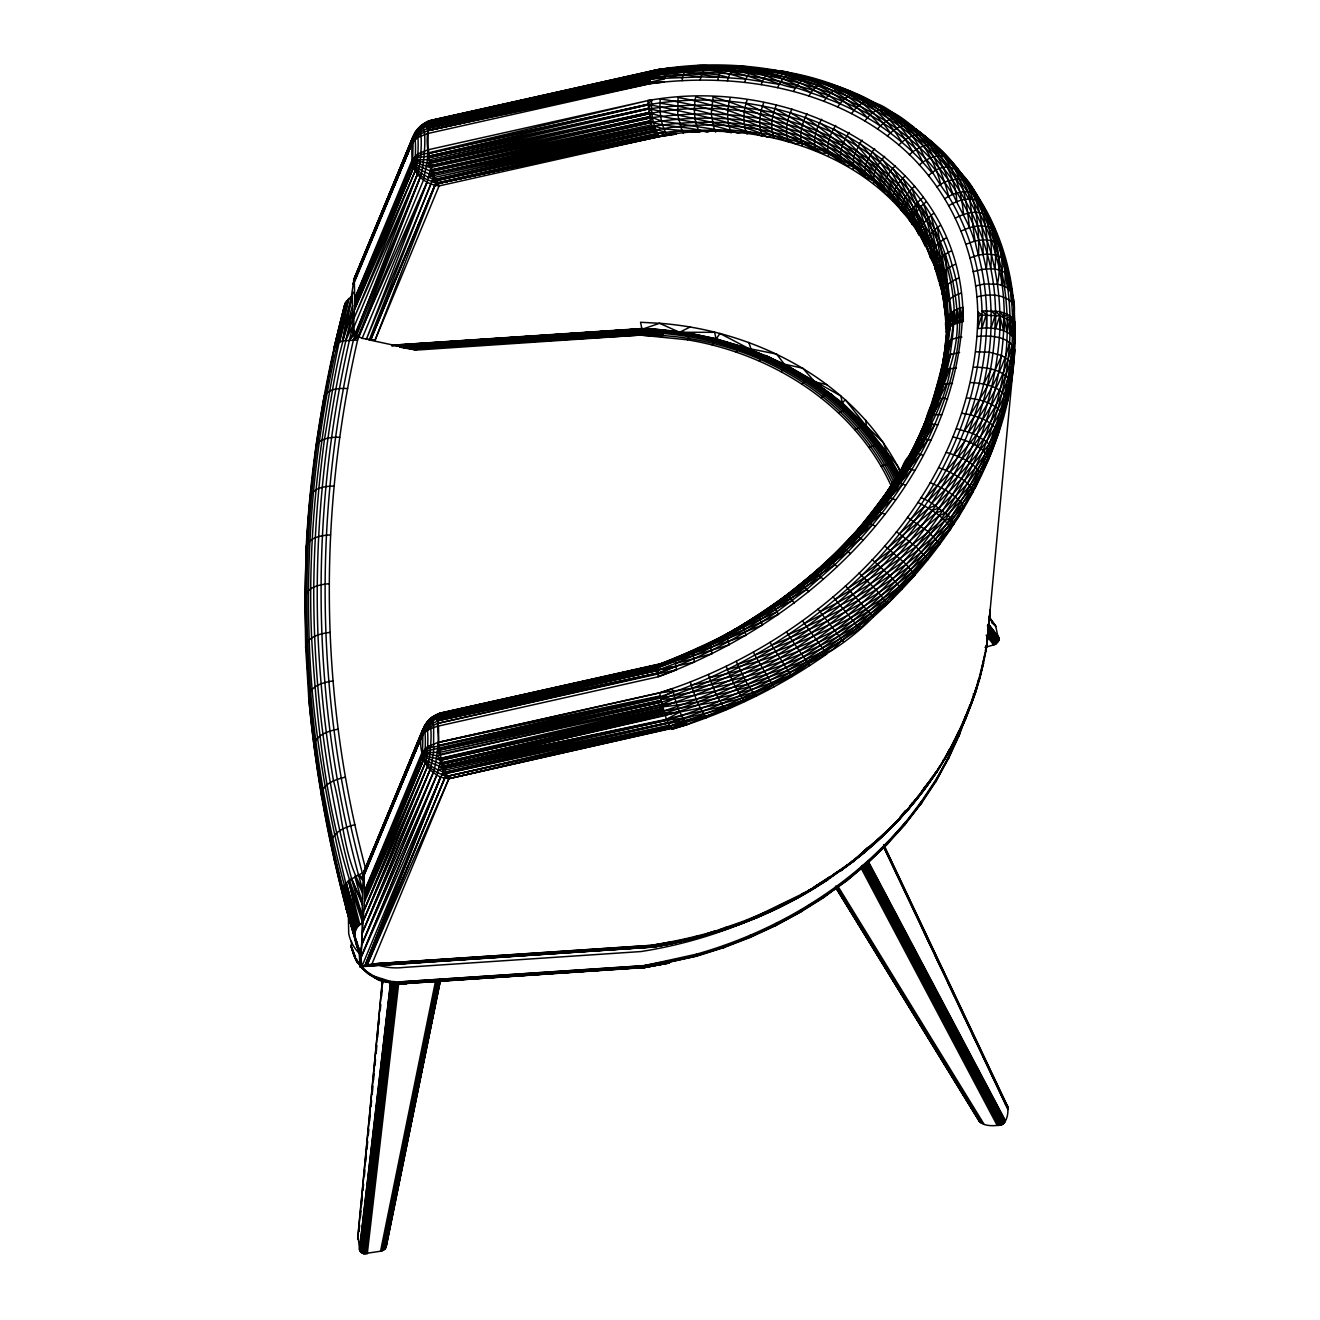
<?xml version="1.0" encoding="UTF-8"?>
<svg xmlns="http://www.w3.org/2000/svg" width="1320" height="1320" viewBox="0 0 1320 1320"><rect width="100%" height="100%" fill="white"/><g stroke="black" fill="none" stroke-linecap="round" stroke-linejoin="round"><path stroke-width="1.5" d="M942.942 760.353L944.757 759.396L956.241 738.26C926.805 795.003 882.733 844.272 828.267 877.981L828.069 879.483C775.632 915.354 714.005 935.038 651.75 945.268L371.976 963.98L360.212 966.784L364.386 902.137L364.204 871.976L421.657 736.494L424.776 732.286L430.221 728.772L437.448 726.28L658.119 676.797C812.443 620.4 959.541 480.546 962.791 307.312C954.607 152.097 785.961 75.224 647.79 100.617L650.48 122.083L656.898 137.082L439.082 185.922L375.111 340.048L362.142 338.382L353.265 333.795L352.308 296.274L348.76 298.65C322.757 409.794 306.521 523.776 311.635 638.154C317.361 732.418 327.805 828.63 362.67 917.053C329.752 810.414 313.318 698.824 313.764 587.218C314.292 537.702 317.905 488.252 324.489 439.18C331.947 396.412 336.303 352.473 352.77 311.949C325.891 417.252 314.012 526.366 317.971 634.986C320.116 683.909 325.298 732.649 333.514 780.912C343.2 816.552 343.068 856.795 362.406 888.921C311.471 710.82 308.171 520.096 349.536 339.735L353.265 333.795L354.799 301.405L354.255 278.751L412.12 140.151C414.348 130.482 422.367 122.314 432.085 120.021L656.073 69.993C815.678 41.861 1002.755 132.38 1014.123 308.88L1010.559 283.602L1012.786 297.066M846.879 878.608L846.995 879.615C802.246 914.397 750.568 939.774 696.135 955.317L696.679 956.175L696.415 954.178C776.803 931.425 851.466 886.281 905.454 822.096L904.909 824.604L887.024 844.503L866.943 863.61L887.419 843.909L887.469 842.077M365.921 869.847C319.522 697.422 317.757 513.876 357.604 339.999L423.505 179.982L427.531 159.605L429.066 157.493L648.07 108.982C724.119 98.274 806.52 109.065 870.127 154.638C896.577 175.032 924.33 199.369 930.138 234.085C938.899 266.227 944.839 299.343 946.44 332.64C947.397 270.616 915.37 209.154 864.237 173.877C833.745 152.411 797.94 139.293 761.277 133.287C724.515 120.021 685.542 112.018 647.79 104.346L428.604 152.823L647.79 100.617L427.894 149.82L417.681 153.945L412.12 160.017C416.344 174.487 436.573 170.544 439.082 185.922C428.142 184.75 417.565 177.771 413.539 167.31C410.784 163.977 411.988 132.017 413.094 141.587L412.648 163.317L354.816 298.089L412.12 160.017L415.222 156.998L424.099 153.615L428.637 153.466L647.79 104.841C768.603 82.747 918.39 137.445 952.248 265.782C970.662 324.109 952.908 386.084 927.976 439.577C910.503 475.53 887.486 508.645 860.739 538.312C832.326 561.577 802.89 583.522 773.223 605.121L778.569 614.378L743.622 629.97L660.957 663.63L441.919 712.767C424.231 716.562 417.615 736.725 421.938 752.746C423.126 767.497 451.127 761.838 440.863 776.754L361.878 966.52L360.904 957.726L436.953 774.988L439.923 763.702L663.415 711.067C828.779 657.871 984.06 518.974 999.355 337.837C1003.959 272.217 982.723 204.352 937.332 156.073C889.663 106.029 822.063 75.735 753.852 68.442M933.718 213.378L930.847 215.44C942.018 252.565 945.417 291.423 946.918 330C941.556 318.318 952.644 309.424 962.791 307.312L963.32 319.704C956.653 321.189 947.925 324.109 946.489 331.765L948.239 327.475L948.304 315.678L944.625 271.161L937.398 227.386L940.318 225.472M949.08 160.38C1017.852 231.495 1030.392 342.672 998.332 433.669C974.275 504.851 928.669 567.402 872.999 617.265C817.179 673.992 737.896 693.874 661.699 704.583L439.246 752.449L661.155 702.223C810.48 657.079 945.566 538.906 983.714 384.054C990.33 354.915 992.706 324.819 990.115 295.036C988.812 281.341 986.353 267.778 982.954 254.463C983.433 240.454 982.558 226.397 979.539 212.685C967.477 162.756 920.782 130.267 878.872 105.732M360.212 966.784L359.849 948.057M821.65 119.245C816.123 128.452 812.608 139.904 815.71 150.529L801.421 142.89L795.168 143.682C753.621 120.648 707.338 105.732 660.28 99C659.224 111.21 660.611 124.311 667.062 134.953C784.987 114.692 929.775 177.325 944.476 308.088C945.714 299.904 954.162 295.531 961.24 293.057M651.75 945.268L652.311 947.249C719.582 935.913 787.875 910.932 841.285 869.038C879.334 843.15 911.757 809.506 937.266 771.276L956.026 739.216L965.448 719.235L975.991 690.805C949.179 773.883 887.452 844.998 812.955 887.931M772.86 909.397L776.473 907.747C737.632 927.597 695.244 940.83 651.981 946.374L371.943 963.996L448.899 778.652L442.81 766.557L438.454 746.212L430.485 747.285L423.175 751.195L421.938 752.746L423.373 760.106L429.99 769.939L363.429 920.634L427.234 766.904L363.99 910.585L425.04 763.636C429.363 754.792 428.703 705.771 422.911 734.332L422.466 756.046L364.633 890.818L421.938 752.746L427.498 746.691L437.712 742.549L659.818 692.753C822.97 640.926 975.628 495.808 977.79 315.81C977.592 246.064 943.899 177.226 887.353 135.96C819.984 85.734 731.478 72.93 649.737 83.638L428.241 130.548L420.321 133.996L413.061 141.042L354.387 279.229L413.325 136.092M363.99 910.585L425.007 763.587L364.386 902.137L423.373 760.106L421.938 752.746L423.142 751.822L660.214 696.613C826.138 642.906 982.74 495.066 982.03 310.876L999.751 311.553L1007.127 314.127L1012.39 317.889L1014.931 322.41L1015.096 342.936C1015.014 335.033 1006.22 331.353 999.751 329.472L999.851 315.925L995.511 310.794C994.191 234.663 953.799 160.776 889.73 119.41C820.627 72.765 734.019 64.449 652.954 71.346L428.555 121.11L420.733 125.812L413.044 136.669L354.057 278.8L351.17 297.957L353.463 292.231M359.815 952.149L359.964 965.778M999.751 329.472L995.511 328.548L995.511 310.794C996.188 500.395 834.256 653.944 662.095 706.365L439.56 754.38L437.349 752.334L421.938 752.746C423.769 762.729 433.587 768.685 442.546 771.573L444.213 770.203L443.305 768.273L439.263 767.068L664.933 715.555C809.424 674.933 939.18 566.445 990.099 423.192C1027.686 322.641 1003.728 195.525 915.865 129.195L917.218 131.521M1013.941 360.096L1014.931 322.41C1012.555 517.126 846.829 672.045 669.834 726.033L447.282 776.325L444.956 778.008L366.861 965.564L448.899 778.652L670.741 727.369L447.282 776.325C436.87 773.322 425.601 767.332 422.466 756.046M366.861 965.564L444.741 777.942L365.97 965.844L440.863 776.754L360.904 957.726L436.788 774.889L361.878 944.493L433.207 772.629L362.719 932.019L429.99 769.939C433.62 772.299 444.939 783.106 446.193 774.361L441.721 774.411L668.201 723.112C787.248 686.433 895.702 609.361 960.597 501.963C1005.609 427.465 1027.653 333.663 1001.303 249.035M359.898 964.821C364.072 933.9 360.64 902.319 363.874 871.53L425.238 724.746M909.48 220.638C909.266 211.051 916.096 202.966 923.307 197.422M917.862 502.392C930.171 508.893 943.717 516.268 950.862 528.66L926.871 558.426L900.735 587.994L871.909 615.747L842.308 640.15L832.507 649.786L787.495 670.543L747.549 684.404L694.452 695.293L674.504 698.544L660.643 699.336C807.906 652.872 941.721 536.861 979.275 383.212C985.644 354.42 988.399 324.671 985.595 295.251C984.307 281.721 981.882 268.323 978.532 255.156C979.093 240.85 978.466 226.479 975.826 212.371C968.715 165.313 926.046 133.832 887.766 111.094M863.099 540.012L860.739 538.312L848.133 551.694L758.027 615.318L762.531 625.152L659.753 664.24L441.919 712.767C434.065 721.462 439.873 735.718 438.454 746.212L660.214 696.613L659.818 692.851L672.21 688.644L678.101 708.956L686.73 724.696C736.577 708.18 783.898 684.206 826.815 653.977L802.444 620.779M462.165 708.856L454.162 710.655L662.227 663.762L658.911 665.494L657.888 673.035L438.273 720.637L429.973 724.944L422.845 733.309L364.37 874.566M359.832 963.567L360.063 952.99L356.697 941.193M421.938 752.746L429.643 757.135L440.616 759.182L662.755 708.691L440.451 758.554L437.002 755.783L421.938 752.746L426.558 757.878L439.923 763.702L442.81 766.557L664.174 713.311C834.223 662.277 992.904 516.021 1003.662 330.726C1013.562 190.476 888.574 72.6 752.548 68.739M1014.948 340.626C1010.13 325.182 1021.73 295.185 1004.784 286.407C1007.87 249.166 990.297 213.444 968.467 184.453M935.055 772.893L937.266 771.276L909.282 808.368L882.865 836.038C858.561 859.518 830.709 878.807 800.893 894.58L800.794 896.082L779.641 906.576L742.665 921.541L742.632 923.307L696.448 937.827L652.427 947.149C682.275 942.001 711.975 934.989 740.058 923.406L719.301 930.633L718.872 929.775M902.616 468.946L909.133 457.314C928.554 414.1 957.314 372.273 957.346 322.921L959.855 320.546L959.706 308.302L957.495 321.354C956.323 280.599 944.163 239.976 920.931 206.299L926.326 201.729M1002.441 252.153L1010.229 281.771C1010.427 273.801 1001.616 269.973 994.884 269.132C998.993 234.3 984.258 200.656 961.736 174.867M1013.034 304.062L1011.4 301.867L1011.681 292.182L1009.091 276.787M359.766 962.066L359.997 951.769M763.785 102.448C759.643 113.025 757.928 125.416 762.399 136.174C725.159 123.552 685.856 117.398 648.037 108.405L428.934 156.156L417.615 157.525L412.12 160.017C413.44 171.567 424.809 181.863 436.376 181.632L370.656 340.048L434.923 185.196L369.27 339.933L432.729 178.827L434.379 177.474C429.033 160.033 422.499 136.092 432.085 120.021L434.89 120.367M364.353 874.12L421.657 736.494C422.664 725.439 432.201 717.964 440.731 713.576L659.521 664.587L746.097 635.316L742.483 624.921L834.949 564.663L848.133 551.694L850.393 553.542M412.252 139.838L413.028 136.719L353.562 280.516L414.579 133.518C424.99 113.817 420.948 167.557 417.483 174.24L353.479 339.702C313.351 514.734 315.364 699.501 362.323 873.015L348.596 880.605L362.686 922.96C350.608 928.043 354.7 944.476 360.063 952.99L360.145 966.751L652.179 947.001L694.138 937.893L686.301 939.675M364.337 873.708L421.657 736.494C423.406 727.204 430.468 719.351 439.296 716.149L658.251 667.59C807.609 613.156 950.499 478.467 954.211 310.81C946.902 161.337 780.912 87.103 648.681 113.735L429.742 161.634L427.531 159.605C427.234 155.149 430.897 114.279 422.614 126.027M361.878 944.493L433.323 772.728C437.299 762.118 446.374 691.004 424.413 726.198L363.379 873.262L422.845 729.448L421.657 736.494L364.32 873.345M354.453 279.675L411.84 143.748L417.417 137.692L427.63 133.551L649.72 83.737C650.199 79.101 650.133 72.831 654.637 70.174C694.237 64.68 734.646 64.548 774.163 70.719C827.623 79.183 879.862 99.99 921.525 135.036C939.394 151.618 959.211 168.613 968.105 191.895C973.153 212.784 972.031 234.729 978.532 255.156C988.416 252.928 1005.741 253.721 1006.78 266.788M431.029 184.024L366.284 339.487L427.119 182.243L430.106 170.956L650.628 122.611C736.032 108.9 832.672 125.648 894.927 189.733C920.584 216.282 938.289 250.173 945.928 286.259C957.38 326.37 943.437 366.481 931.887 404.728L944.064 358.397L948.304 315.678L950.383 325.231L954.723 323.911L956.356 321.766L956.818 309.474L954.888 322.476L947.611 329.323C942.529 389.251 919.71 446.325 885.637 495.544M873.757 183.513C872.355 173.332 877.899 163.564 884.598 156.338M833.035 596.805L859.716 628.716L790.779 674.949L743.457 699.93L724.284 708.394L667.986 722.683L444.213 770.203L666.847 720.258C826.204 671.402 973.269 544.615 1005.741 375.754C1015.756 317.74 1009.024 254.941 980.925 202.95C970.365 181.615 953.189 152.642 928.537 175.642M939.989 765.583C921.541 798.534 894.085 825.198 865.97 849.915L865.639 851.433L853.083 861.531L851.482 861.333M919.083 235.141L922.036 225.126L930.847 215.44M973.153 271.722L981.832 269.412L990.693 268.785C992.706 246.493 990.627 223.377 980.925 202.95C971.454 195.624 958.056 200.046 948.849 205.656M791.983 109.015C787.132 118.981 784.558 130.977 788.386 141.685L772.976 135.448L767.002 137.016L761.277 133.287L730.158 129.888L681.895 130.499L659.159 136.042C652.542 125.4 650.909 112.299 651.684 99.99L647.79 100.501M988.564 624.393L988.218 630.135L1014.717 351.4C1011.318 336.105 990.115 335.132 977.328 336.484M945.417 757.696L944.757 759.396L964.062 720.736C978.153 691.152 986.337 658.135 989.043 625.284M989.389 619.525L989.967 609.906M990.132 610.764L986.271 649.11L975.744 691.812L983.532 663.069L983.268 664.092M774.609 924.974L775.665 925.617L800.679 912.07L800.811 909.909M1004.784 286.407L1001.335 285.12C1004.371 261.376 999.851 237.221 988.02 216.546C978.566 209.038 964.97 212.899 955.366 218.179M986.304 268.884C989.109 244.018 986.486 218.476 976.47 195.41C967.015 188.182 953.749 192.935 944.774 198.709M306.884 541.53L306.306 549.483L306.19 547.272C310.48 465.581 323.647 384.483 344.586 305.415L348.76 298.65C318.285 409.563 305.118 525.129 309.226 640.052C312.081 737.715 332.541 833.497 356.895 927.762C292.76 726.148 291.835 507.111 345.262 302.989L333.894 351.021M307.164 537.537L308.171 523.611M308.467 519.635L309.474 505.709M334.026 486.057C325.627 486.222 314.952 487.327 310.349 495.412C295.894 642.213 313.302 790.911 355.03 932.118L342.754 890.224L330.957 842.292C333.366 831.649 345.345 827.112 354.816 824.719M665.759 330.99L665.115 330L641.173 328.548L639.936 335.099L416.311 350.064L399.894 347.176M978.103 1117.561C979.423 1127.23 994.488 1126.241 1001.913 1124.689C1007.457 1121.092 1008.447 1112.645 1007.737 1106.572L883.707 844.767M412.12 140.151L411.84 143.748L354.536 281.82M986.518 310.447L986.535 327.805L995.511 328.548L999.817 315.909L1010.41 320.512L1014.106 324.489L1015.195 329.224M696.086 937.398L717.37 931.194L696.3 937.926L652.146 946.935L368.362 965.101L651.964 946.324C682.72 941.407 713.361 934.874 742.335 923.191L757.482 917.351L757.63 915.585L800.893 894.58M916.311 443.124C934.279 400.9 952.198 357.291 954.211 310.81L952.413 325.05M866.316 849.601L883.278 834.504M386.43 1244.364L385.44 1248.324L381.695 1251.046L363.726 1253.736L359.584 1249.941L358.132 1236.411M986.535 327.805L977.691 328.597L978.813 315.596L977.691 311.685L981.948 315.084L999.817 315.909L1003.662 330.726L1003.662 312.675M351.78 302.28L352.308 296.274L342.54 340.89L337.293 343.315L334.323 346.813M835.329 599.395L884.02 570.058L915.932 546.645L944.856 520.641L950.598 517.852L975.464 487.162L992.013 448.239L1007.572 400.801L1014.552 349.14C1009.288 397.419 977.625 435.946 946.258 470.415L938.652 467.627M866.827 520.542L864.682 523.611L864.402 521.845L905.207 468.171L934.906 424.38L937.827 424.826M984.984 647.378L994.884 644.539L998.761 640.546L995.692 626.043L991.716 622.726M1001.335 285.12L997.441 284.212C1005.295 246.526 986.37 211.101 965.728 181.005C947.76 156.651 926.591 133.65 899.926 118.734M849.239 132.429C843.166 140.844 838.761 151.685 841.154 162.162L828.036 153.169L821.815 153.103C783.535 127.462 740.767 107.267 695.673 96.888C693.462 108.652 693.808 121.621 699.649 132.33L681.895 130.499L657.492 133.32L655.578 134.624L437.151 183.018L655 133.683L435.897 180.757L432.729 178.827L433.488 175.527L429.445 174.322L651.849 126.505C732.319 114.147 822.063 127.347 884.301 183.48C937.711 230.488 960.267 307.576 940.054 375.771L950.433 326.353L948.948 326.683C942.909 418.721 890.653 500.709 826.072 563.706M357.654 1238.44L382.47 979.836M357.72 1239.447L382.536 979.324M359.057 1231.378L359.65 1225.241M360.426 1217.073L361.02 1210.935M361.614 1204.797L362.389 1196.63M362.983 1190.491L363.561 1184.353M364.353 1176.186L364.93 1170.048M365.722 1161.864L366.316 1155.743M366.894 1149.604L367.686 1141.42M368.263 1135.299L368.858 1129.161M369.633 1120.977L370.227 1114.855M371.002 1106.671L371.596 1100.534M372.19 1094.412L372.966 1086.228M373.56 1080.09L374.137 1073.968M374.929 1065.784L375.524 1059.647M376.101 1053.525L376.893 1045.341M377.668 1037.157L378.262 1031.035M378.84 1024.897L379.434 1018.759M380.209 1010.592L380.803 1004.454M381.596 996.27L382.173 990.149M382.767 984.01L383.163 979.918M892.947 200.953C892.155 191.054 898.392 182.094 905.388 175.708M946.803 330.957L945.087 347.045C946.605 339.702 955.548 337.903 961.868 337.062M776.903 611.803C740.124 637.428 699.864 657.805 657.888 673.447L658.119 676.714L676.467 669.801L675.23 661.056L676.747 657.541L776.903 611.803L806.817 589.314L834.949 564.663L837.111 566.659M359.469 1249.462L390.423 983.235M359.584 1249.941L390.522 983.714M359.964 1250.881L390.935 982.146M360.212 1251.327L391.397 983.053M360.525 1251.739L391.71 983.466M360.871 1252.135L392.304 981.816M361.267 1252.482L392.683 982.162M361.697 1252.812L393.112 982.493M362.159 1253.109L393.575 982.789M362.653 1253.356L394.07 983.037M363.182 1253.571L394.597 983.251M363.726 1253.736L395.142 983.416M364.864 1253.967L396.297 983.631M366.052 1254L397.485 983.68M367.257 1253.868L398.673 983.548M909.133 457.314C928.488 420.387 940.434 380.209 950.994 339.983M935.121 269.445C935.897 260.65 943.8 254.661 951.109 250.948M909.678 807.691L937.447 770.352M986.189 645.397L985.413 651.123L986.271 649.11M986.7 641.586L987.459 635.861M822.327 896.973L823.779 897.385L846.995 879.615M986.007 650.149L988.828 629.129M926.624 419.298L941.094 372.916L947.991 368.957L956.455 367.966M955.284 264.313C948.024 267.613 939.922 273.091 938.982 281.704C930.253 252.797 926.178 220.044 905.404 196.779C884.714 172.227 858.214 152.938 829.158 139.475C773.289 113.784 709.78 109.362 649.489 117.992L430.633 165.808L423.093 165.462L412.12 160.017L427.531 159.605M949.03 341.154C927.168 494.092 799.606 612.991 659.521 664.587L438.372 713.839L433.174 717.238L437.596 714.4L444.708 713.097M723.03 946.836L723.855 947.595L723.69 945.566M651.964 946.324C695.92 939.246 739.249 927.151 779.279 907.434L779.559 905.668M924.314 788.848L922.07 791.257L925.27 786.274M948.304 315.678L948.816 327.789L942.958 361.383M347.589 388.542C339.487 388.179 328.828 388.393 324.142 396.198L316.14 445.747L309.903 499.736L310.349 495.412M316.074 447.777L315.711 450.037C315.43 438.454 331.023 436.904 339.735 437.25M316.387 445.813L328.036 379.434M683.446 133.27L681.895 130.499L663.943 128.931L654.588 126.258L652.624 128.502L433.653 175.576L651.898 126.637L432.977 173.827L430.106 170.956L430.798 166.452L426.739 166.452L430.683 167.359L431.722 169.9L650.48 122.083C668.844 127.38 688.858 126.307 707.223 132.248L714.268 129.327L731.478 132.726C726.297 121.985 726.99 109.246 730.207 98.026M439.923 763.702L440.616 759.182L663.086 709.88L440.88 760.171L663.415 711.067C713.13 702.223 767.695 696.498 808.385 664.026L809.688 665.593M945.433 345.444L943.288 359.849L948.766 354.816L959.574 352.506M942.067 294.36C943.173 285.962 951.456 280.995 958.633 278.108M826.303 895.009L846.566 880.902L867.537 863.313L867.916 860.953M428.456 149.688L428.934 156.156L647.79 104.841M859.072 573.045L876.101 589.826L887.7 603.619L871.909 615.747L861.877 626.868L858.561 627.198C799.524 666.583 729.415 684.404 659.818 692.851L438.273 742.417L438.752 748.902L660.841 700.491L438.9 750.222L437.349 752.334M861.679 575.421L909.447 541.167L939.081 515.608L945.582 513.034L969.755 485.859L990.033 455.895L998.332 433.669L1003.134 415.255L1010.658 382.206L1013.067 365.673L1010.493 361.284L1001.781 355.558L989.241 352.143L975.958 351.829M960.333 320.413L962.791 307.312M868.972 517.49L873.411 510.626C904.778 466.653 941.028 423.241 950.565 368.412M936.358 390.209L941.094 372.916M985.034 653.103L979.852 677.985L974.886 691.482M357.604 339.999L342.54 340.89L351.367 296.818L339.669 341.962M439.147 979.918L383.823 1249.941L438.306 980.413L382.816 1250.568L437.761 980.661M439.939 979.242L384.714 1249.182L439.213 979.869M380.523 1251.36L435.534 981.172M381.695 1251.046L436.672 980.991M383.823 1249.941L438.752 980.182M384.714 1249.182L439.593 979.572M386.496 1245.37L439.989 981.354M440.204 980.413L385.44 1248.324L440.154 980.48M385.984 1247.383L440.748 979.126M427.63 133.551L428.241 130.548L649.968 80.767L427.515 130.746M437.448 726.28L438.058 723.278L676.467 669.801M948.766 354.816C920.04 502.425 795.762 615.466 658.762 665.957L439.725 715.011L658.251 667.59M328.433 377.536L333.118 354.799M682.209 80.701C683.083 57.832 711.529 67.666 726.182 66.891C775.154 68.59 824.208 79.316 868.082 101.541C889.928 110.979 907.995 126.835 919.71 147.593C927.861 164.885 937.068 181.12 948.585 196.416C969.639 230.736 980.76 270.715 982.03 310.876L986.205 314.704L982.03 328.003M1013.628 346.879C1008.183 378.823 991.782 407.566 973.054 433.537L956.522 428.654M337.293 343.315L346.599 300.844L335.511 344.949M355.063 934.345L342.87 892.518L344.454 885.39L348.596 880.605L362.67 917.317M965.448 719.235L980.1 676.962M921.129 803.698L936.078 781.192L948.849 756.624L936.21 779.245L919.397 804.441L921.607 803.022L921.723 801.108L903.293 825.214L892.336 837.375M1013.067 365.673C1003.48 420.832 961.092 460.251 924.495 499.141L921.03 497.558M747.136 99.808C743.44 110.731 742.236 123.305 747.054 134.062M971.157 704.599L969.524 707.173L974.308 693.445L973.153 694.056M936.21 779.245L935.566 781.918L933.735 782.809M308.649 695.937C314.985 767.514 328.168 838.381 346.054 907.945L359.387 952.314L345.675 906.889L358.661 951.274C333.284 868.956 316.519 783.964 308.764 698.181C308.55 686.301 323.416 682.308 332.904 680.938M932.101 173.069C910.916 146.932 883.922 125.779 854.04 110.418C825.973 95.782 794.887 89.017 766.227 75.85C735.537 65.257 702.801 65.142 670.84 68.211C666.715 70.026 665.56 75.009 664.57 78.985L428.241 130.548M975.183 692.703L978.4 679.684M333.778 348.859L345.13 303.286M329.125 583.72C320.1 584.496 307.445 586.756 304.804 596.953L305.728 648.763C305.514 636.949 320.562 633.435 329.934 632.428M959.557 733.359L947.331 759.99L959.557 733.359L967.593 711.414M324.142 396.198L323.713 400.438M1011.995 344.685C1004.949 376.777 987.871 405.487 968.897 431.887M700.111 80.141C701.53 74.86 703.345 68.112 709.071 66.082M969.87 705.078L957.957 736.873L961.29 727.782M342.54 340.89L352.605 305.58M364.138 871.662L423.142 728.821M814.259 888.31L814.77 886.528L828.267 877.981M723.69 947.661L750.337 937.349L750.271 935.286M874.665 148.648L872.272 151.552C891.429 176.484 907.533 203.66 919.198 232.765L918.687 234.531C903.886 201.415 884.284 170.231 859.947 143.187L862.224 140.151M973.747 367.191C986.816 367.191 1003.909 369.501 1010.658 382.206C999.223 430.996 961.57 466.257 928.125 501.039L924.495 499.141M1009.668 342.639C1001.236 374.798 983.714 403.59 964.672 430.485M970.942 704.599L974.308 693.445M652.427 947.149L672.755 943.569L652.427 947.149L360.063 966.438L359.568 950.037M977.691 328.597L981.948 315.084L978.813 315.596M717.816 80.388C719.911 60.06 742.896 67.337 756.343 68.343C797.148 73.177 839.157 86.41 867.504 117.826C881.562 99.181 901.131 117.496 914.05 127.347M776.408 105.039C771.952 115.351 769.84 127.578 774.031 138.319M991.072 327.987L995.28 315.084L991.056 310.414M352.935 318.615L345.856 340.147L353.067 325.05L349.536 339.735L354.667 334.653L420.173 177.21M687.555 339.817C772.81 353.958 854.881 405.784 891.28 486.123L893.277 485.446C849.502 390.076 742.747 333.168 639.936 335.033L687.555 339.817L690.409 333.811L692.175 334.488L688.099 333.943M953.634 741.081L955.515 740.009L965.926 715.159L962.61 724.152M691.416 333.498L664.736 330.016L662.277 336.468L639.936 335.099L409.992 348.859L640.052 333.382L403.656 347.671L640.183 331.881L400.075 346.797L640.348 330.611L396.478 345.939L640.53 329.637L391.726 345.592L641.404 328.828L665.115 330L640.909 328.647C683.512 330.528 725.901 339.141 765.204 355.921M951.06 353.941C935.995 398.788 918.439 443.091 893.673 483.549M727.435 80.866C730.851 66.627 740.124 63.64 754.446 68.854C790.597 74.134 827.458 83.572 854.04 110.418C868.758 90.106 890.951 112.035 905.207 121.539M964.903 720.06L968.864 709.005M970.678 382.552C983.829 383.245 1000.445 386.199 1007.341 398.739C994.62 440.995 961.868 472.461 931.821 503.184L928.125 501.039M415.189 170.841L354.568 309.391L413.556 167.359C416.873 159.786 415.784 119.476 411.84 143.748L354.519 280.978M420.255 177.292L356.483 335.758L353.479 339.702L358.298 336.732L420.255 177.292C423.786 169.884 429.99 110.649 416.757 130.564M958.815 736.197L967.659 712.47M922.779 428.769C927.91 416.592 929.181 394.07 947.644 399.052M947.991 368.957L935.335 400.257L916.393 441.903M744.562 82.335C746.74 76.709 749.842 69.811 756.343 68.343C786.687 72.55 816.156 84.315 839.998 103.703C844.321 98.505 850.889 92.895 858.165 94.793C887.683 107.729 909.266 133.535 922.762 162.212L919.314 164.901M364.798 966.025L440.665 776.671L364.798 966.025L652.179 947.001M749.232 936.705L750.09 937.447L775.995 925.485L776.028 923.373M964.062 720.736L968.847 708.856M415.849 749.793L418.143 744.117M355.987 276.804L352.902 284.361L413.028 140.58L420.156 132.198L428.456 127.908L650.347 77.996L428.571 126.885L426.97 126.225L423.258 128.238L417.054 133.567L412.962 140.167L354.502 280.599M357.522 273.042L365.244 254.183M366.778 250.421L374.5 231.544M376.018 227.799L415.421 132.017M362.323 873.015L363.792 878.443L358.397 874.533L362.307 879.978L363.792 878.443L362.719 877.091L366.564 867.669M369.649 860.128L371.2 856.35M373.51 850.691L424.413 726.198C434.808 706.678 430.765 760.303 427.3 766.986L363.429 920.634M412.022 141.966L413.605 138.171M354.816 298.551L412.5 163.68L354.783 302.759L413.539 167.31L412.648 163.317M354.568 309.391L413.539 167.31L354.75 304.243M417.483 174.24L353.611 327.888L354.832 334.752M362.142 338.382L427.119 182.243M362.719 877.091L366.663 867.603M369.814 860.013L374.534 848.611M376.117 844.816L378.477 839.124M380.061 835.329L382.421 829.62M384.004 825.825L386.364 820.132M395.818 797.346L398.195 791.654M399.762 787.858L402.138 782.166M415.536 749.892L419.479 740.388M421.047 736.593L423.423 730.9M362.719 932.019L430.716 768.289L433.587 752.202L433.653 727.386L432.251 718.624L431.161 718.113L429.264 720.803M807.064 113.751C801.867 123.337 798.814 135.085 802.279 145.761M839.107 870.606L840.609 870.853L853.578 861.184L853.858 859.683L865.97 849.915M354.486 280.269L411.84 143.748C413.589 134.458 420.651 126.621 429.478 123.404L651.75 73.276C709.88 64.185 776.16 61.66 826.171 98.026C830.164 92.812 836.319 87.037 843.447 88.721C873.659 100.155 897.501 123.767 912.681 151.915L909.381 154.704M354.799 301.405L412.5 163.68L354.816 299.062M364.303 872.999L422.879 733.788L430.138 726.726L438.058 723.278M364.617 894.135L422.317 756.409L364.633 891.297M354.469 279.955L411.84 143.748C413.193 133.072 420.865 123.321 431.392 120.499L656.073 69.993L691.597 66.578M354.816 300.762L412.5 163.68L354.816 299.59M364.287 872.685L422.779 732.913L426.871 726.313L433.076 720.984L438.949 717.04L658.218 667.92L435.847 716.281L439.741 714.499L438.372 713.839L442.563 712.684L438.372 713.839M364.27 872.421L421.657 736.494C422.879 725.802 430.765 716.083 441.21 713.245L662.227 663.762M364.633 893.508L422.317 756.409L364.6 895.488L423.357 760.056C426.739 752.499 425.584 712.206 421.657 736.494L422.07 732.567M354.816 300.168L412.5 163.68M364.633 892.897L422.317 756.409L364.633 891.792M1001.781 355.558L988.053 385.225L970.398 414.744L962.082 413.292M354.7 305.844L413.539 167.31M364.518 898.573L423.357 760.056L364.567 896.973M966.801 397.93C979.968 399.3 996.072 402.897 1003.134 415.255L989.257 444.064L961.455 478.846L935.517 505.51L928.521 508.167L899.399 533.824L896.297 531.844M958.452 731.824L954.707 740.635L936.804 772.018M417.417 174.174L354.173 317.839L415.222 170.907C419.248 161.304 419.974 110.715 411.84 143.748C413.16 133.815 420.635 125.235 429.924 121.77L429.281 121.143M712.272 345.064L715.226 339.834L717.601 339.289L702.091 336.6M426.97 182.16L358.347 336.765L353.479 339.702M761.293 84.596C765.567 68.574 780.302 68.541 793.567 74.448M934.906 424.38L932.201 424.149C881.232 540.326 775.978 627.429 657.938 670.065L438.685 718.245L657.938 670.428L438.388 719.631L436.788 718.971L438.273 720.637L657.888 673.398L437.332 723.476M956.026 739.216L965.596 718.393M948.156 759.38L959.624 734.415M947.083 317.476C939.493 172.788 780.962 104.362 653.4 130.449L435.319 179.487L654.043 131.786L667.062 134.953L656.832 136.636L659.159 136.042L655.578 134.624L437.464 183.595L435.138 185.262L375.111 340.048L368.841 339.85L416.311 350.064M952.479 383.476L946.654 383.625L931.689 414.612L901.23 470.217C905.239 458.353 910.701 449.526 923.125 455.367M955.515 740.009L965.662 718.261M953.189 436.953C966.306 440.418 983.169 445.368 988.795 458.947L957.941 517.654L921.476 551.941L906.163 564.267L873.262 586.839L856.003 597.168L804.375 623.552M970.398 414.744C980.628 417.813 992.64 421.757 998.019 431.755L990.957 446.209L975.793 467.263L952.38 494.785L939.114 507.969L932.168 510.543L887.469 548.097L884.516 545.985M777.612 87.631C780.582 81.394 785.614 73.112 793.617 74.069C827.426 80.8 858.28 99.511 880.374 125.912L877.519 128.964M983.714 384.054L991.303 369.088M944.856 758.257L949.245 749.678M835.708 125.466C829.9 134.277 825.924 145.431 828.679 155.991M941.903 398.887L910.503 454.459L884.317 496.32L929.775 424.149L932.201 424.149M922.928 427.515L925.897 424.842L929.775 424.149M926.805 417.995L931.689 414.612L941.968 414.678M936.639 388.789L939.989 385.39L946.654 383.625M793.518 91.41C796.851 85.074 802.477 76.906 810.678 78.144C842.325 86.674 871.893 105.584 890.34 132.99L887.353 135.96M934.774 782.463L946.357 761.706M935.566 781.918L948.915 757.68M736.23 352.143L740.635 346.533L742.995 347.358M799.012 911.707L800.283 912.236L824.241 897.188L824.472 894.96M808.978 95.964C812.691 89.529 818.895 81.51 827.293 83.028C858.297 92.994 885.076 114.279 901.874 142.164L898.722 145.051M894.861 481.751L901.279 471.356M946.258 470.415C956.241 475.513 968.484 480.793 973.186 491.667C947.463 530.475 924.561 573.144 883.377 597.976C838.794 627.841 788.667 648.565 737.534 664.307L736.312 661.27M859.947 143.187L853.644 156.635L853.132 169.026M946.308 452.38C959.211 456.225 973.351 461.934 980.941 473.649C949.311 524.122 896.857 556.165 847.836 588.439L845.394 585.948M799.491 587.004L841.335 547.486L902.731 484.093L905.421 485.183M923.043 790.977L932.861 776.193M936.293 780.285L920.386 804.177L905.454 823.416M877.866 505.956L901.626 469.326L907.12 468.336L914.644 470.365M823.993 101.26L826.171 98.026M885.803 495.478L889.268 490.347M973.054 433.537L986.931 441.837L992.013 448.239L967.461 483.582L942.496 510.51L935.715 513.051L906.064 538.543L874.896 561.973L872.107 559.713M759.247 361.02L762.432 357.043L765.98 355.558L789.442 367.01L790.267 368.692M982.954 254.463C947.661 111.721 783.783 53.526 651.255 74.58L426.03 123.535L430.914 120.829L661.452 69.828M872.272 151.552L865.524 164.505L864.6 176.6C833.861 148.648 799.111 125.499 762.382 106.21M930.847 440.187L927.976 439.577L896.264 482.41L850.426 538.527M922.07 791.257L927.976 782.909M853.479 536.712L853.05 535.689L873.279 511.385L883.525 497.046L886.611 496.452L895.455 499.785M715.671 132.148L714.268 129.327L661.567 121.011L652.509 117.678L650.199 120.912L431.722 169.9M837.655 106.92L839.998 103.703M873.279 511.385L883.294 497.855L883.476 498.927M910.107 805.81L912.499 802.593M651.503 108.587L648.516 112.596L427.185 163.053L412.12 160.017C413.952 169.983 423.769 175.939 432.729 178.827M1012.39 317.889L1010.41 320.512L1012.39 336.154M864.336 522.571L873.972 510.18L884.73 514.173M918.406 796.042L899.068 819.753L883.195 835.395M920.304 454.591C884.961 498.613 849.849 543.642 806.817 580.503M921.805 802.147L905.536 823.119L887.584 843.101L866.151 863.659M921.607 803.022L904.909 824.604L903.293 825.214M954.129 454.806L965.399 440.484M865.936 522.01L872.272 514.024M899.811 817.525L905.454 810.43M851.532 113.586L854.04 110.418M930.22 482.674C942.695 487.905 955.697 494.67 963.55 506.038C924.792 551.265 873.23 584.941 820.066 611.787M651.453 104.165L648.037 108.405L429.066 157.493L427.762 156.189M910.107 806.074L916.096 798.666M895.356 165.726C888.476 172.54 882.585 181.912 883.674 191.961C856.713 161.106 825.627 133.567 790.317 112.612M887.469 548.097L906.163 564.267L914.76 575.272L900.735 587.994L889.366 601.937L886.66 602.101C834.537 640.761 772.612 664.917 709.335 677.589L708.411 674.487M781.159 371.629L784.806 367.867L788.783 366.58L810.991 379.78L825.247 391.116M905.388 811.833L898.441 820.182L909.793 806.784M911.889 469.441L876.232 510.279L828.564 560.159M864.814 120.928L867.504 117.826M651.684 99.99L647.79 104.346L428.637 153.466M900.108 817.525L906.444 810.463M905.355 823.96L885.505 844.981M920.931 206.299L914.958 214.153L912.252 224.548C895.669 191.697 873.411 161.337 847.077 135.581M841.731 549.466L841.203 548.443L845.147 544.187M848.133 551.694C846.615 551.017 841.88 545.754 841.203 548.443M881.48 836.566L890.62 827.673M914.71 186.268C907.599 192.242 901.048 200.772 901.543 210.523C878.476 177.655 852.093 146.668 819.703 122.628M858.462 530.129L853.05 535.689L864.88 521.449L875.176 526.069M801.817 383.873L807.147 379.682L810.991 379.78M907.418 517.308L927.845 531.349L938.883 542.965C893.822 591.805 832.425 620.812 771.738 645.199L770.17 642.279M892.832 498.531L841.995 547.586L798.963 586.278M816.535 573.837L815.826 572.781L841.335 547.486M859.27 855.376L867.735 847.391M1007.127 314.127L1004.025 317.163L1007.127 332.293M417.285 129.442L426.987 122.809M427.103 722.188L429.907 719.466M873.13 843.447L853.083 861.531M899.399 533.824L915.932 546.645L926.871 558.426C879.334 605.336 816.816 632.791 754.826 655.083L753.423 652.096M910.668 519.123L924.841 505.972M880.044 837.837L864.369 851.878L879.995 837.952M882.205 512.77L829.257 560.092L781.985 599.577M863.412 851.664L867.669 847.852M872.718 524.535L830.181 560.67L768.768 608.866M880.374 125.912C885.786 120.846 893.508 115.929 901.197 118.503C926.195 137.395 941.391 166.369 948.585 196.416M782.281 599.923L794.59 590.073M916.922 440.88L920.914 439.147L927.976 439.577M834.653 555.736L788.023 594.363L750.387 621.142M821.04 397.683L825.511 394.465L830.263 393.69L850.41 411.889M966.603 713.262L967.494 712.519M799.293 895.933L800.794 896.082M845.311 881.149L868.032 861.96M846.037 881.149L867.9 862.752M844.272 867.306L847.159 864.913M890.34 132.99C896.049 127.99 904.068 123.288 911.839 126.043C929.099 140.299 941.341 159.802 948.535 180.873C953.799 202.29 968.781 219.763 974.358 241.246C983.73 238.953 998.184 238.639 1002.177 249.48M800.464 896.362L829.224 877.107M799.293 586.756L802.312 584.364L801.801 583.555L808.731 591.607M874.896 561.973L890.043 575.883L900.735 587.994C850.542 628.106 789.739 655.198 727.337 669.356L726.214 666.286M840.609 870.853L852.39 861.58L827.656 879.797L799.969 896.297L811.338 888.987M937.398 227.386L928.356 236.511L925.172 246.18L919.198 232.765M839.19 870.49C784.658 911.047 718.74 936.16 651.75 945.384L371.976 963.98M827.062 879.78L837.589 871.745M760.815 614.889L763.999 612.48M901.874 142.164C907.929 137.28 916.294 132.874 924.149 135.844C941.325 153.384 955.746 176.665 956.785 201.646M827.656 879.797L800.943 895.488L779.79 905.553M846.895 880.374L824.521 896.709L799.722 912.12M838.712 412.945L845.014 409.53L849.47 410.108M841.285 869.929L853.578 861.184M909.282 808.368L907.714 809.044M826.27 879.466L829.471 877.255M834.289 873.922L837.49 871.711M912.681 151.915C919.083 147.163 927.745 143.055 935.715 146.239C953.155 164.917 961.603 189.486 963.501 214.483M769.197 609.295L774.18 605.896L773.223 605.121L734.827 630.465M800.893 894.845L804.078 892.683M937.018 186.912C947.1 178.332 968.534 174.124 972.774 190.822M391.545 983.251C386.364 981.123 377.025 982.047 374.236 976.272L390.109 981.304L391.099 983.251L392.057 982.938M755.7 696.382L754.314 694.716L721.182 703.791L664.736 715.044L442.81 766.557L666.418 719.317C701.927 708.741 742.12 707.784 772.744 685.179L774.114 686.796M722.271 637.147L758.027 615.318L759.231 616.093M872.999 617.265L871.909 615.747C818.119 653.136 755.023 673.53 691.168 685.063L690.409 681.945M816.288 885.819L821.271 882.651M823.218 579.348L821.172 577.203L727.27 634.078L689.518 653.119M922.762 162.212C929.495 157.624 938.454 153.846 946.489 157.245C963.385 177.012 966.9 202.801 969.358 227.684L961.059 231.066M809.011 905.388L812.344 903.293M854.683 429.561L861.416 426.574L866.118 427.416L881.529 446.837L893.607 465.96M946.11 237.996C938.784 242.121 931.095 248.622 930.518 257.614C917.235 223.393 904.678 188.628 882.139 159.126M800.992 894.927L804.424 892.93M807.84 890.934L811.255 888.938M751.13 919L757.482 917.351L798.204 897.22L779.279 907.434L778.272 906.939L781.638 904.976M806.817 589.314L711.166 642.543L677.82 657.707L659.885 664.125M444.956 778.008L448.899 778.652L671.451 728.426C694.815 716.991 721.891 714.978 743.457 699.93L744.843 701.596M842.308 640.15C787.529 675.196 723.129 686.416 660.429 698.131L438.752 748.902M778.849 907.351L797.593 896.874M437.002 755.783L661.699 704.583L674.504 698.544M800.943 895.488L814.621 888.014M775.203 925.435L797.973 913.06M800.893 911.625L776.16 925.072L749.71 937.233M725.686 710.111L724.284 708.394L686.73 724.696L671.863 729.333L666.418 719.317L679.486 712.239L664.174 713.311L442.052 764.247L663.976 712.75L441.54 762.646L440.501 760.089L436.557 759.198L662.244 706.909L675.576 702.042M794.194 603.025L792.396 600.583L694.716 650.397L677.82 657.707M778.272 906.939L792.28 899.596M868.841 447.364L877.47 444.79L881.529 446.837M666.418 719.317L660.429 698.131L672.804 691.779M765.369 912.368L758.389 915.899L767.464 911.856M690.046 327.046L679.536 332.293L659.604 323.284L640.546 322.278L641.965 329.323L659.604 323.284C757.416 330.611 856.697 382.701 901.131 473.038M742.797 922.466L757.63 915.585M786.505 631.834L788.255 634.689C849.733 608.256 910.14 574.942 954.278 523.529L948.304 515.51L931.821 503.184M742.335 923.191L756.657 916.789M664.884 663.415L675.972 658.531M664.042 662.986L676.747 657.541L663.976 663.102M757.73 916.509L779.542 907.17M881.067 466.273C885.06 464.459 892.551 462.214 894.679 467.61M792.115 676.533L790.779 674.949C750.271 693 706.15 701.976 662.244 706.909M965.91 244.282L974.358 241.246M706.315 717.799L704.913 716.051L683.892 720.72L670.048 726.346L685.327 722.898M741.906 922.713L747.433 920.486M757.696 917.103L742.78 923.076L719.895 930.451L715.259 930.781L696.3 937.926M728.491 926.986C725.356 925.551 718.476 934.89 719.73 929.495L742.665 921.541M428.703 177.375L433.488 175.527M438.52 770.121L443.305 768.273M723.409 947.413L750.453 936.952M439.89 714.78L658.911 665.511L675.444 659.241M433.438 119.873L427.779 121.671M954.723 323.911L963.336 321.552L963.32 319.704L960.234 322.146L959.855 320.546M743.044 625.036L726.231 634.441L729.267 644.853L675.23 661.056L658.317 667.309L439.725 715.011M969.936 257.846L978.532 255.156M705.573 934.214L711.282 932.316M723.921 947.216L696.399 955.928L644.193 967.395L399.696 983.895L398.673 981.981L390.109 981.304M696.581 956.208L723.855 947.595M658.762 665.957L675.23 661.056M671.847 729.102L686.73 724.696L671.451 728.426M686.73 724.696L448.899 778.652M428.555 121.11L653.351 71.032M674.536 942.332L680.328 940.747M975.529 285.928L984.291 283.998L997.441 284.212M656.832 136.636L659.159 136.042L437.464 183.595L431.887 181.665L654.043 131.786M675.345 663.465L712.074 653.796L709.846 642.906L727.27 634.078M745.833 131.191L737.566 133.254C709.318 121.424 677.341 122.1 648.516 112.596L429.429 159.72L648.087 109.049L429.066 157.493M696.415 954.178L643.78 965.794L398.673 981.981L643.747 965.646L668.596 961.059L668.976 963.022L644.325 967.626L643.747 965.646M362.191 966.718L357.868 962.758C356.12 964.986 346.038 929.214 353.463 954.211C357.637 964.837 365.986 973.995 376.48 978.483L369.979 974.49L361.531 966.867L367.719 973.071C378.873 981.123 393.046 983.945 406.593 982.591L643.979 966.718L696.597 955.135M513.513 976.124L399.168 983.582L644.177 967.329L696.679 955.812M634.277 967.692L644.325 967.626L696.679 956.175M969.358 227.684C977.46 225.456 987.442 224.614 994.224 230.505L1003.926 259.561L1010.031 289.988M976.784 296.885C988.168 294.013 1002.078 293.683 1011.4 301.867M674.553 942.414L682.39 940.582M447.282 776.325L669.356 725.175L445.714 773.487L442.546 771.573M648.681 113.735L430.138 163.482L649.259 116.787L652.509 117.678M478.995 110.451L487.014 108.636M515.064 102.333L523.083 100.518M557.155 92.862L575.207 88.803M579.216 87.895L587.218 86.097M599.247 83.391L591.228 85.189L599.428 83.474M603.256 82.483L611.275 80.685M615.285 79.778L623.304 77.979M639.342 74.365L661.617 69.91M430.072 122.05L652.954 71.346C679.272 67.782 706.728 63.69 732.897 70.075C754.66 72.897 773.916 84.183 795.333 88.126M444.147 712.915L450.153 711.562L441.573 713.229L443.256 712.602M466.174 707.949L538.263 691.746M542.569 690.954L662.409 663.844M345.361 777.166C335.676 779.245 321.238 784.179 321.436 796.141M481.041 110.022L487.063 108.669M569.316 90.222L575.338 88.869M579.348 87.962L587.384 86.179M603.421 82.566L611.457 80.784M952.578 194.518C891.099 92.581 762.152 65.472 651.75 73.276L429.907 122.281L652.212 72.501M718.839 77.154C696.102 78.474 673.497 70.57 650.875 75.619L428.868 125.499L666.121 73.722L684.766 72.221L718.839 77.154L745.866 79.068L779.262 84.331M428.571 126.885L650.529 77.187C676.302 77.072 703.741 69.085 728.541 77.616M427.185 163.053L430.633 165.808L649.259 116.787L651.865 113.14L429.742 161.634M650.628 122.611L432.234 171.501L651.321 124.839L432.977 173.827M429.907 122.281L668.266 70.043M666.121 73.722L651.255 74.58L429.132 124.311L426.97 126.225L428.456 127.908L650.232 78.474L665.263 76.18L682.885 77.55L700.953 76.939M667.986 722.683L445.137 772.233L668.201 723.112M650.875 75.619L426.541 124.641M428.456 127.908L665.263 76.18M658.911 665.511L439.098 713.872M660.198 696.498L438.421 745.553L660.148 695.953L438.273 742.417M430.633 165.808L649.506 118.107L431.062 167.425L650.199 120.912L653.433 122.1M656.898 137.082L437.464 183.595L656.469 136.092M694.716 650.397L693.132 650.76L692.753 653.68L694.518 662.095L436.359 717.37M661.155 702.223L438.9 750.222L437.58 748.935M437.464 183.595L667.062 134.953M438.388 719.631L657.888 673.035L675.757 666.418L657.938 670.065M442.81 766.557L666.633 719.763L443.487 768.322L666.847 720.258L682.407 718.179L668.432 723.525L683.892 720.72M650.562 965.778L646.536 966.603L666.847 963.089M654.605 964.97L658.63 964.144M666.996 963.089L644.457 967.477L668.959 963.039L668.514 961.174M338.052 729.217C328.465 730.933 313.797 735.405 314.012 747.318M670.593 943.156L652.492 946.638L672.721 943.404L672.391 941.721L651.75 945.384M668.003 69.382L673.695 68.359L654.241 70.306C685.047 66.445 716.595 68.459 745.866 79.068M644.193 967.395L668.976 963.022M398.921 982.938L406.378 981.684L406.593 982.591M643.979 966.718L668.91 962.676M643.78 965.794L668.778 962.016M658.548 944.955L662.558 944.361M360.145 966.751L361.334 966.603M434.329 120.169L432.085 120.021M685.13 67.947L691.119 67.204M654.423 70.207C690.871 64.069 728.392 67.782 762.762 81.312M649.72 83.737L664.076 82.087L649.803 82.252M670.84 68.211L655.842 69.927L657.376 70.323M644.292 967.56L399.432 983.911L406.956 983.499L391.099 983.251M654.918 133.551L657.492 133.32M682.885 77.55L650.166 78.886L428.241 129.954L427.3 128.287M679.519 67.947L691.168 67.105M421.542 981.403L417.45 981.701L421.542 981.453M420.354 343.926L432.63 343.084M440.814 342.54L453.106 341.698M459.244 341.286L471.52 340.445M479.721 339.883L491.997 339.058M498.135 338.629L512.473 337.656M518.611 337.243L530.904 336.402M537.042 335.989L551.364 335.016M557.502 334.603L571.84 333.63M575.933 333.349L590.271 332.376M596.409 331.947L610.731 330.974M614.823 330.693L631.207 329.587M635.299 329.307L649.44 329.373L641.207 328.597L391.76 345.246M417.252 961.851L421.344 961.603M435.666 960.597L439.758 960.349M456.126 959.227L460.218 958.947M494.983 956.587L499.076 956.307M390.736 964.309L376.414 965.299L392.782 964.21M396.874 963.88L411.18 962.89L396.874 963.947M417.318 962.461L429.594 961.62M435.732 961.191L447.991 960.333M456.175 959.772L468.452 958.93M486.849 957.643L476.635 958.353L488.895 957.709M495.033 957.082L505.263 956.373M515.493 955.663L525.707 954.954M535.937 954.245L544.12 953.683M554.351 952.974L562.518 952.413M574.794 951.555L580.932 951.126M595.237 950.136L601.375 949.707M613.652 948.865L619.789 948.436M634.095 947.447L638.187 947.166M437.91 980.331L442.002 980.05M476.784 977.674L480.876 977.394M517.588 975.876L552.404 973.483M556.479 973.22L570.817 972.23M576.939 971.817L591.278 970.827M595.369 970.563L609.691 969.573M613.784 969.309L630.168 968.187M634.26 967.906L644.49 967.214M391.726 345.592L640.678 329.092L664.323 330.346M405.339 345.163L413.572 344.602M423.852 343.926L432.085 343.365M444.428 342.54L452.661 341.995M465.003 341.171L471.19 340.758M483.532 339.933L491.766 339.372M504.108 338.547L512.341 338.002M522.621 337.31L530.855 336.765M563.772 334.554L569.943 334.141M582.285 333.316L590.518 332.772M602.861 331.947L611.094 331.402M621.39 330.709L629.623 330.165M417.318 962.56L431.64 961.587M435.715 961.306L450.037 960.349M456.175 959.92L470.481 958.964M495.033 957.297L509.338 956.323M515.476 955.911L527.753 955.086M535.937 954.525L548.196 953.7M554.334 953.287L568.656 952.314M574.778 951.901L587.053 951.06M595.237 950.515L607.513 949.691M613.635 949.261L625.911 948.436M634.095 947.892L646.355 947.05M417.433 982.195L429.693 981.37M437.877 980.826L448.107 980.149M458.337 979.457L468.567 978.78M476.751 978.236L489.027 977.41M497.211 976.866L507.441 976.173M517.671 975.496L527.901 974.803M536.085 974.259L548.361 973.434M556.545 972.889L566.775 972.213M577.005 971.52L587.235 970.843M595.419 970.299L607.695 969.474M613.816 969.061L626.092 968.236M391.809 345.262L640.744 328.96M422.433 343.893L432.68 343.216M442.926 342.557L452.958 342.028M463.419 341.22L471.619 340.675M483.912 339.867L492.096 339.339M504.24 338.629L512.457 338.085M522.836 337.326L531.036 336.781M563.821 334.637L569.959 334.24M584.248 333.333L590.452 332.887M604.758 331.98L610.945 331.551M625.267 330.627L629.392 330.346M396.478 345.923L640.447 329.983C743.325 331.089 850.591 384.252 896.362 479.539M400.075 346.797L640.266 331.122C743.16 331.864 850.327 385.77 895.439 481.321M407.154 983.086L390.703 982.922L382.585 981.024L381.876 979.39M640.266 331.122L663.069 333.234L640.101 332.706L403.656 347.671L640.117 332.491C742.912 332.97 849.849 387.469 894.316 483.153M409.992 348.859L639.969 334.356L662.656 334.736L640.101 332.706M330.495 534.913C321.618 535.375 308.863 537.174 306.19 547.272L304.903 599.181L304.804 596.953M698.973 66.644C737.797 63.426 777.562 72.65 810.975 92.697M736.379 67.617L759.99 69.003M399.168 983.582L406.808 983.268M704.616 66.644L731.28 66.775M734.712 66.792L747.731 67.881M655.957 130.036L434.379 177.474L652.624 128.502L665.428 132.231M723.673 66.644L710.671 66M853.397 534.666L860.739 538.312M640.481 329.868L663.91 331.007L640.678 329.092M734.712 66.957L743.226 68.409M665.462 330.33L653.449 329.604L691.828 333.828L717.601 339.289M653.713 330.264L659.736 330.627M651.849 330.115L659.753 330.742M669.636 331.518L675.576 331.98M763.702 70.323L767.778 70.653M773.899 71.165L777.975 71.494M990.693 268.785L994.884 269.132M640.447 329.983L663.481 331.98M789.591 74.035L793.551 74.563M669.817 331.518L673.893 332.062M679.981 332.871L684.04 333.415M852.687 166.254L846.615 165.28C816.915 139.408 781.688 119.839 745.899 103.653M659.951 103.158C698.759 109.032 736.906 119.938 772.976 135.448M743.391 347.457L776.638 354.073L784.245 364.155L840.807 395.95L842.374 402.864L883.344 442.563L887.122 453.04L899.497 474.408M801.108 76.824C860.92 88.011 925.172 120.351 940.731 184.47M685.311 333.382L679.536 332.293L714.631 332.31L716.116 339.158L739.497 346.286M702.636 336.633L716.116 339.158L719.911 333.432L751.195 349.833L784.245 364.155L802.873 368.214L814.786 381.925L842.374 402.864L845.311 399.679L898.194 466.669L900.916 474.111M690.938 333.481L717.123 338.943M367.719 973.071L369.979 974.49M814.786 381.925L827.293 384.78M386.347 981.601L390.159 982.493M716.545 338.926L742.582 346.682M832.904 85.899L860.26 95.832M430.106 170.956L416.74 165.148L412.12 160.017M902.731 484.093L894.762 482.41L892.914 483.285L892.716 485.232M832.904 86.014L845.526 90.552M741.378 346.269L767.052 356.631M375.028 977.955L383.74 981.436L382.585 981.024M812.641 78.953L795.531 74.811L797.28 76.115M852.852 93.538L858.38 95.865M873.477 180.807L864.98 176.896L864.237 173.877C837.309 148.582 807.741 125.796 774.889 108.735M765.237 355.459L787.957 366.465L811.519 380.507L831.6 394.944L810.265 379.318M768.817 357.489L789.954 367.719M764.395 355.69L787.017 366.63L808.533 379.533M801.421 142.89C762.481 122.562 721.66 104.874 678.067 97.531L677.754 114.939L681.895 130.499M878.872 105.633L891.462 112.761M911.229 126.505L914.314 128.287M1004.8 1103.52L1005.757 1104.097L982.723 1055.686M367.389 972.064L377.404 978.285M829.257 560.092L834.949 564.663M892.832 198.363L885.572 193.809C864.716 163.267 835.543 138.418 805.266 117.249M828.036 153.169C792.033 130.218 754.611 108.141 713.047 97.037L711.249 113.965L714.268 129.327M923.489 135.861L928.191 139.095M809.374 379.153C846.202 403.639 878.08 436.639 897.699 476.553M808.318 379.269C845.559 403.986 877.602 437.497 897.138 477.955M355.509 956.934L351.565 947.611L351.433 941.292M932.432 143.798L939.757 149.622L941.028 152.031M347.754 909.727L346.748 908.903L359.469 952.413L357.868 946.589M336.088 862.076L335.082 861.234L346.269 906.906M909.513 218.163L903.54 213.081C885.786 181.186 861.284 152.658 833.646 128.733M830.263 393.69L850.064 410.883M831.946 395.934L844.255 406.56M369.039 974.292L361.894 967.89L362.505 968.698L363.346 969.259L356.846 960.877L357.868 962.758M945.103 155.76L956.752 169.026M352.753 949.691L354.536 956.175L351.565 947.611M821.172 577.203L815.545 571.956L815.826 572.781M848.644 409.563L867.091 429.231M847.836 588.439L871.909 615.747M788.766 595.138L788.023 594.363L792.396 600.583M956.356 321.766L957.346 322.921M1006.599 1104.807L1007.737 1106.572M865.26 426.838L879.978 445.368L898.012 475.348M868.329 430.782L881.892 447.859M843.513 641.685L817.954 609.097M987.624 624.904L999.025 639.523M988.63 627.561L998.761 640.546L987.492 625.977L998.761 640.546M998.316 641.536L988.317 628.584M987.558 629.475L997.689 642.444M808.385 664.026L788.255 634.689M988.845 624.574L998.893 637.51M987.723 624.987L999.058 639.012L987.772 624.426M996.88 643.269L988.036 631.9M987.31 634.804L994.884 644.539M986.172 635.217L993.745 644.952M790.779 674.949L771.738 645.199M772.744 685.179L754.826 655.083M754.314 694.716L745.717 681.169L737.534 664.307M743.457 699.93L735.058 686.301L727.337 669.356M988.911 616.44L995.692 626.043M988.944 617.017L995.841 626.521M989.175 618.139L993.284 623.37M322.014 794.855L325.561 813.087M724.284 708.394L716.248 694.65L709.335 677.589M999.751 311.553L1003.563 316.998M704.913 716.051L697.273 702.207L691.168 685.063M880.885 445.995L894.3 466.587M900.735 587.994L901.708 589.512M836.715 887.634L839.949 892.881M842.111 896.395L844.272 899.893M847.506 905.141L850.74 910.404M853.99 915.651L856.152 919.149M859.386 924.412L862.62 929.659M865.87 934.923L869.105 940.17M871.266 943.668L875.589 950.68M877.75 954.178L879.912 957.693M883.146 962.94L886.38 968.187M895.026 982.212L897.188 985.71M906.906 1001.467L909.067 1004.982M918.786 1020.739L922.02 1025.986M930.666 1039.995L932.827 1043.509M836.715 888.574L957.561 1084.793M959.722 1088.291L964.029 1095.303M969.424 1104.064L966.191 1098.801L969.474 1104.097M838.315 886.891L983.714 1123.716M837.226 886.793L982.542 1123.485M836.236 886.545L981.453 1123.072L835.84 886.397M836.5 887.502L844.008 899.728M846.153 903.226L855.805 918.951M857.951 922.432L861.168 927.679M863.313 931.178L866.53 936.408M868.675 939.906L872.966 946.885M875.111 950.383L890.125 974.836M892.27 978.334L900.851 992.31M902.995 995.808L907.285 1002.787M909.43 1006.285L912.648 1011.532M914.793 1015.014L929.808 1039.467M931.953 1042.965L946.951 1067.418M949.096 1070.916L958.749 1086.64M960.894 1090.122L964.111 1095.369M835.626 886.908L980.463 1122.495L835.692 886.297M835.379 887.04L979.621 1121.802L835.939 887.551M892.798 168.382C910.519 195.871 921.476 227.089 930.682 258.043L935.385 267.267M914.149 573.424L915.041 574.959M982.393 207.322L979.753 202.785L983.714 207.553L987.476 216.067M437.118 721.017L438.075 722.683M926.871 558.426L927.696 559.961M867.883 860.64L1005.361 1120.581M867.751 861.135L1005.23 1121.092M867.553 861.63L1005.031 1121.571M867.306 862.108L1004.784 1122.049M867.009 862.554L1004.503 1122.511M866.679 862.999L1004.157 1122.94M866.299 863.412L1003.778 1123.353M865.887 863.791L1003.365 1123.732M865.441 864.138L1002.919 1124.095M864.947 864.468L1002.424 1124.409M864.435 864.749L1001.913 1124.689M863.891 864.996L1001.368 1124.937M863.329 865.194L1000.807 1125.135M862.158 865.474L999.636 1125.432M861.927 867.405L998.431 1125.547M860.722 867.339L997.243 1125.481M902.748 178.233L915.684 204.682L916.624 211.464L930.138 234.085L940.582 258.39L947.859 284.361L952.875 323.483M990.775 221.166L1000.741 247.467L997.227 237.864M893.64 465.712L898.97 476.058M356.334 958.551L357.984 961.801M938.883 542.965L939.642 544.533M924.247 932.778L930.451 945.813M934.874 955.119L941.077 968.154M948.172 983.053L954.376 996.089M958.798 1005.411L965.002 1018.446M972.097 1033.329L975.645 1040.787M883.591 844.8L1008.084 1108.057M883.674 845.823L1008.101 1108.569M883.624 846.334L1008.051 1109.08M883.542 846.846L1007.952 1109.592M362.455 892.897L354.75 876.348L362.571 903.82L351.45 878.377L362.587 905.355M912.005 188.661C923.043 218.031 932.827 248.523 939.279 279.592M991.139 223.922L994.191 230.885M333.993 859.188L334.389 860.26M317.113 762.481L317.493 763.554M963.55 506.038L964.144 507.705M923.505 203.923C935.5 236.758 941.605 271.425 944.839 306.141M939.394 283.371L942.414 292.33M748.885 342.457L751.195 349.833M357.472 926.953L346.236 882.964L358.792 925.732L348.596 880.605L359.898 924.743M355.047 931.573L343.283 887.832L355.624 929.907L344.454 885.39L355.971 929.049M352.786 927.416L354.469 933.322M342.754 890.224L354.981 933.751L342.87 892.518L330.957 842.292M348.81 913.605L350.411 919.429M351.483 923.307L356.812 942.711M343.283 887.832L355.129 931.178M949.905 313.945L952.528 323.713L951.885 312.312M980.941 473.649L981.403 475.398M346.236 882.964L357.703 926.689M992.013 448.239L992.376 450.087M325.957 815.1L327.938 825.132M328.746 829.141L334.686 859.221M970.926 187.16L971.438 189.964M696.184 936.259L696.366 937.233M944.724 310.283L947.76 328.3M998.019 431.755L998.332 433.669M323.317 801.982L324.852 812.097M318.037 768.553L318.648 772.596M319.555 778.668L320.183 782.71M320.793 786.753L321.403 790.795M865.639 420.156L866.596 426.69M1005.592 261.739L1007.721 288.04M660.214 696.613L660.429 698.131M1003.134 415.255L1003.398 417.236M1007.341 398.739L1007.572 400.801M945.318 254.347L948.42 300.432M1010.658 382.206L1010.856 384.334M1012.555 322.41L1014.024 338.349L1014.024 320.084M305.613 646.536L308.764 698.181M968.269 709.582L968.319 710.655M359.584 950.317L359.733 960.333L359.7 952.495M348.381 914.859L348.695 933.372A51.661 43.857 -11.4 0 0 361.416 955.432M359.601 950.12L359.733 960.333L359.667 950.301M359.634 950.532L359.733 960.333L359.617 950.499M378.56 965.134A51.661 43.857 -11.4 0 0 403.507 967.445L640.909 951.555A386.133 327.822 -11.4 0 0 756.64 917.169M767.514 912.087A386.133 327.822 -11.4 0 1 758.456 916.344M1010.08 320.265L1010.064 334.125L1007.259 318.582L1010.064 315.892L1010.08 320.265M400.224 982.889L399.696 983.895L407.203 982.889L400.224 982.889M426.574 723.31L425.04 727.089L426.574 723.31M499.026 105.93L491.023 107.745L499.092 105.963M511.055 103.224L503.035 105.039L511.137 103.273M676.302 134.013L656.898 136.933L676.302 134.013M673.695 68.359L665.643 69.382L673.695 68.359M382.47 964.194L376.332 964.623L382.47 964.243M400.884 962.907L396.792 963.188L400.884 962.989M414.216 344.338L401.923 345.18L414.249 344.438M372.322 965.58L360.063 966.438L372.322 965.596M551.43 335.396L543.196 335.94L551.529 335.445M829.307 83.903L816.271 80.784L831.105 85.371L829.307 83.903M875.259 103.059L862.076 97.416L877.074 104.725L875.259 103.059M999.009 638.005L988.878 624.987L999.009 638.005M995.94 643.979L988.366 634.227L995.94 643.979M975.909 1114.575L971.586 1107.562L975.909 1114.591"/></g></svg>
